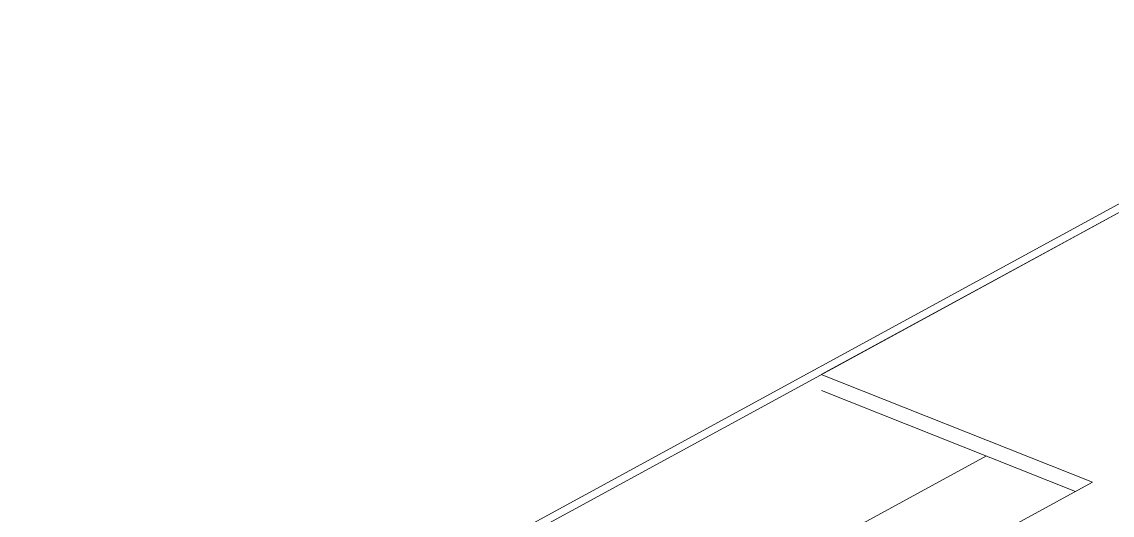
# Model space of a CAD drawing. Header units: millimetres. Extents: x -44545 to 51785, y -22696 to 32686.
# Drawn here: x -44535 to -26500, y -5133 to 3029 of the extents above; entities that cross this region are included whole.
import ezdxf

# ---------------------------------------------------------------- set-up
doc = ezdxf.new("R2010")
doc.units = ezdxf.units.MM
doc.layers.add('A-FLOR', color=192, linetype='Continuous', lineweight=9)
doc.layers.add('A-WALL', color=113, linetype='Continuous', lineweight=9)

msp = doc.modelspace()

# ---------------------------------------------------------------- linework, layer by layer
at = {"layer": 'A-FLOR'}
for p, q in [((-20769, 2939), (-31311, -2804)), ((-31311, -2804), (-26824, -4586)), ((-27106, -4740), (-31307, -3072)), ((-26824, -4586), (-39616, -11555))]:
    msp.add_line(p, q, dxfattribs=at)
at = {"layer": 'A-WALL'}
for p, q in [((-44535, -9870), (-20858, 3029)), ((-20760, 2940), (-44383, -9930)), ((-31397, -5688), (-28581, -4154))]:
    msp.add_line(p, q, dxfattribs=at)

doc.saveas('drawing.dxf')
